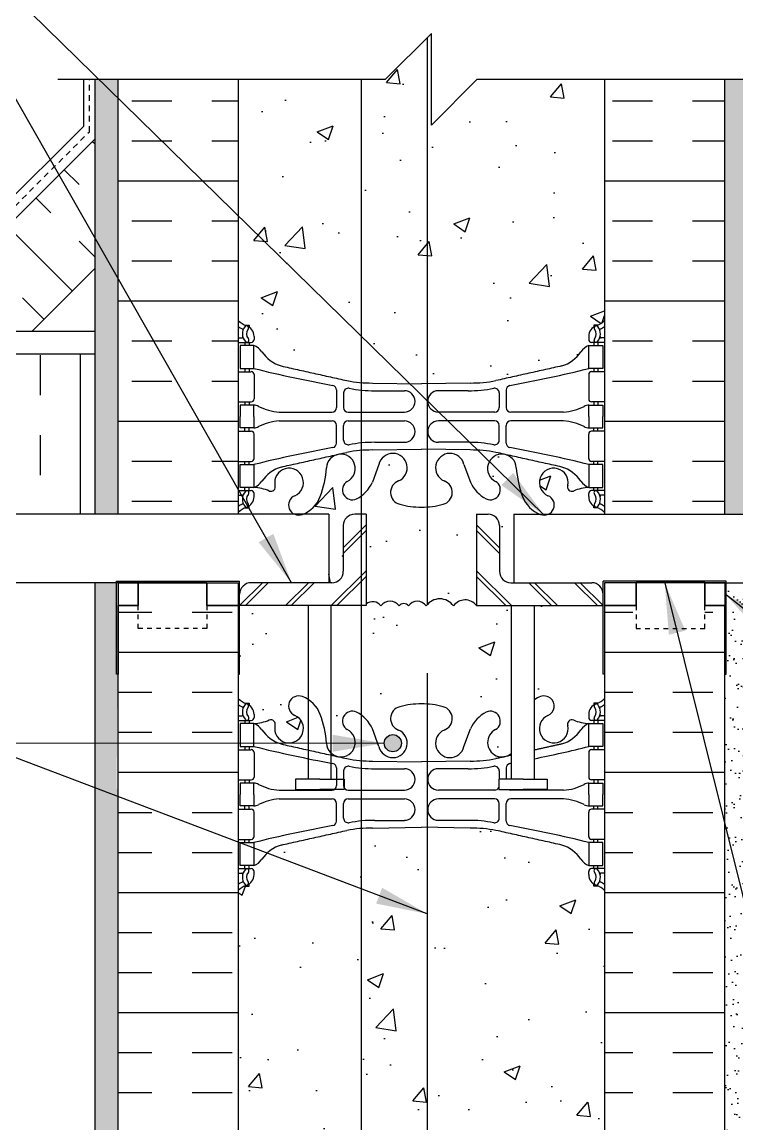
# Model space of a CAD drawing. Header units: inches. Extents: x 221.8 to 274.3, y 227.7 to 309.5.
# Drawn here: x 239.3 to 254.91, y 262.74 to 286.82 of the extents above; entities that cross this region are included whole.
import ezdxf

# ---------------------------------------------------------------- set-up
doc = ezdxf.new("R2010")
doc.units = ezdxf.units.IN
doc.header["$LTSCALE"] = 0.5
doc.header["$MEASUREMENT"] = 0
doc.linetypes.add('DASHED2', pattern=[0.375, 0.25, -0.125])
for name, color, linetype in [('HATCH', 12, 'Continuous'), ('line25', 2, 'Continuous'), ('LINE3', 3, 'Continuous'), ('LINE50', 5, 'Continuous'), ('LINE9', 9, 'Continuous'), ('TEXT', 4, 'Continuous'), ('Web_Edge', 9, 'Continuous')]:
    doc.layers.add(name, color=color, linetype=linetype)
doc.styles.add('DIM', font='romans.shx', dxfattribs={"width": 0.7})
doc.dimstyles.new('ext_12', dxfattribs={"dimscale": 12, "dimtxt": 0.09375, "dimasz": 0.09375, "dimexe": 0.09375, "dimexo": 0.0625, "dimgap": 0.0625, "dimtad": 1, "dimdec": 1, "dimzin": 3, "dimdsep": 46, "dimlunit": 4, "dimtxsty": 'DIM', "dimcen": 0.09, "dimdle": 0.09375, "dimclrt": 4, "dimadec": 0, "dimazin": 0, "dimtfac": 1, "dimtdec": 1, "dimtmove": 2, "dimatfit": 3, "dimfxl": 1, "dimfrac": 2, "dimtolj": 1, "dimtzin": 0, "dimarcsym": 0})
pattern_1 = [(50, (0, 0), (3.5863, -0.31376), [0.375, -4.125]), (355, (0, 0), (-0.693757, 3.76096), [0.3, -3.3]), (100.4514, (0.299, -0.026), (2.892544, 3.4472), [0.3187, -3.50571]), (46.1842, (0, 1), (5.336207, -0.827596), [0.5625, -6.1875]), (96.6356, (0.4447, 0.931), (4.67331, 4.87059), [0.47805, -5.25857]), (351.1842, (0, 1), (4.67331, 4.87059), [0.45, -4.95]), (21, (0.5, 0.75), (2.984535, -2.013094), [0.375, -4.125]), (326, (0.5, 0.75), (1.216577, 3.62575), [0.3, -3.3]), (71.4514, (0.7487, 0.5822), (4.201112, 1.612656), [0.3187, -3.50571]), (37.5, (0, 0), (0.0607993, 1.6644693), [0, -3.26, 0, -3.35, 0, -3.3125]), (7.5, (0, 0), (1.315348, 1.9720586), [0, -1.91, 0, -3.185, 0, -1.2625]), (327.5, (-1.115, 0), (2.669112, -0.1127744), [0, -1.25, 0, -3.9, 0, -5.175]), (317.5, (-1.615, 0), (2.915931, 0.500525), [0, -1.625, 0, -2.59, 0, -3.675])]

msp = doc.modelspace()

# ---------------------------------------------------------------- hatches: boundary and pattern name
at = {"layer": 'HATCH'}
h = msp.add_hatch(dxfattribs=at)
h.set_pattern_fill('AR-SAND', color=256, scale=0.25, style=0)
h.set_pattern_definition([(37.5, (254.94175, 282.53562), (-0.0157483, 0.481706), [0, -0.38, 0, -0.425, 0, -0.40625]), (7.5, (254.94175, 282.5356), (0.442444, 0.705537), [0, -0.205, 0, -0.3425, 0, -0.13125]), (327.5, (254.63425, 282.53562), (0.7785355, 0.0014148), [0, -0.125, 0, -0.45, 0, -0.5875]), (317.5, (254.63425, 282.5356), (0.751532, 0.219419), [0, -0.0625, 0, -0.295, 0, -0.3375])])
h.paths.add_polyline_path([(255.147, 285.566), (254.647, 285.566), (254.647, 276.063), (255.147, 276.063)])
h.paths.add_polyline_path([(241.397, 294.566), (241.397, 302.896), (240.897, 302.896), (240.897, 288.068), (241.397, 288.068)])
h.paths.add_polyline_path([(241.397, 304.792), (240.897, 304.792), (240.897, 303.058), (241.397, 303.058)])
h.paths.add_polyline_path([(255.147, 302.896), (254.647, 302.896), (254.647, 294.566), (254.647, 288.068), (255.147, 288.068)])
h.paths.add_polyline_path([(255.147, 304.792), (254.647, 304.792), (254.647, 303.058), (255.147, 303.058)])
h.paths.add_polyline_path([(241.397, 285.566), (240.897, 285.566), (240.897, 276.063), (241.397, 276.063)])
h.paths.add_polyline_path([(241.397, 252.72), (241.21, 252.72), (240.897, 252.72), (240.897, 247.009), (241.397, 247.009)])
h.paths.add_polyline_path([(241.397, 274.563), (241.366, 270.066), (241.397, 270.066), (241.397, 256.72), (240.897, 256.72), (240.897, 274.563)])
h = msp.add_hatch(dxfattribs=at)
h.set_pattern_fill('AR-CONC', color=256, scale=0.5)
h.set_pattern_definition(pattern_1)
h.paths.add_polyline_path([(254.146, 302.896), (253.922, 302.977), (254.147, 303.058), (254.647, 303.058), (254.647, 304.792), (241.397, 304.792), (241.397, 303.058), (241.897, 303.058), (242.122, 302.977), (241.898, 302.896), (241.397, 302.896), (241.397, 294.566), (241.835, 294.566), (241.835, 295.066), (243.335, 295.066), (243.335, 294.566), (244.022, 294.566), (244.022, 292.531, 0.088416), (244.168, 292.434), (244.258, 292.434), (244.258, 292.392, -0.249069), (244.368, 292.185), (244.368, 292.118, -0.414214), (244.306, 292.055), (244.258, 292.055), (244.258, 291.985), (244.363, 291.985, 0.085348), (244.693, 292.061, -0.669601), (244.825, 291.94, 2.087231), (245.259, 292.165, -1), (245.422, 292.574, -0.227838), (245.827, 292.15, -0.06598), (245.951, 291.541, 1.629604), (246.423, 291.842, -1.059167), (246.629, 292.224, -0.16372), (246.951, 291.87), (247.093, 291.483, 1.612474), (247.525, 291.843, -0.734872), (247.548, 292.354, -0.068475), (248.022, 292.416, -0.068475), (248.496, 292.354, -0.734872), (248.519, 291.843, 1.612474), (248.951, 291.483), (249.093, 291.87, -0.16372), (249.415, 292.224, -1.059167), (249.622, 291.842, 1.629604), (250.093, 291.541, -0.06598), (250.217, 292.15, -0.227838), (250.622, 292.574, -1), (250.785, 292.165, 2.087231), (251.219, 291.94, -0.669601), (251.352, 292.061, 0.085348), (251.681, 291.985), (251.786, 291.985), (251.786, 292.055), (251.739, 292.055, -0.414214), (251.676, 292.118), (251.676, 292.185, -0.249069), (251.786, 292.392), (251.786, 292.434), (251.876, 292.434, 0.088416), (252.022, 292.531), (252.022, 294.566), (252.71, 294.566), (252.71, 295.066), (254.21, 295.066), (254.21, 294.566), (254.647, 294.566), (254.647, 302.896)])
h.paths.add_polyline_path([(247.854, 302.832), (248.117, 302.529), (248.151, 302.546, -2.114532), (248.151, 302.489), (248.117, 302.529), (247.835, 302.385, -1.846412)], flags=16)
edge = h.paths.add_edge_path()
edge.add_arc((250.88, 288.617), 0.743, 32.7919, 73.8107)
edge.add_spline(control_points=[(251.088, 289.331), (249.65, 289.651)], knot_values=[0, 0, 1, 1], degree=1, periodic=0)
edge.add_arc((249.094, 286.719), 2.984, 79.2546, 90.0995)
edge.add_line((249.089, 289.703), (248.022, 289.719))
edge.add_line((248.022, 289.719), (246.955, 289.703))
edge.add_arc((246.95, 286.719), 2.984, 89.9005, 100.7454)
edge.add_spline(control_points=[(246.394, 289.651), (244.956, 289.331)], knot_values=[0, 0, 1, 1], degree=1, periodic=0)
edge.add_arc((245.164, 288.617), 0.743, 106.1893, 147.2081)
edge.add_arc((244.241, 289.228), 0.364, 289.6613, 325.0225, ccw=False)
edge.add_line((244.363, 288.885), (244.258, 288.885))
edge.add_line((244.258, 288.885), (244.258, 288.815))
edge.add_line((244.258, 288.815), (244.306, 288.815))
edge.add_arc((244.306, 288.753), 0.0625, 0, 90, ccw=False)
edge.add_line((244.368, 288.753), (244.368, 288.685))
edge.add_arc((244.118, 288.685), 0.25, 304.0558, 360, ccw=False)
edge.add_line((244.258, 288.478), (244.258, 288.436))
edge.add_line((244.258, 288.436), (244.168, 288.436))
edge.add_arc((244.368, 287.978), 0.5, 113.5782, 133.7891)
edge.add_line((244.022, 288.339), (244.022, 288.068))
edge.add_line((244.022, 288.068), (247.241, 288.068))
edge.add_line((247.241, 288.068), (248.241, 289.068))
edge.add_line((248.241, 289.068), (248.241, 287.068))
edge.add_line((248.241, 287.068), (249.241, 288.068))
edge.add_line((249.241, 288.068), (252.022, 288.068))
edge.add_line((252.022, 288.068), (252.022, 288.339))
edge.add_arc((251.676, 287.978), 0.5, 46.2109, 66.4218)
edge.add_line((251.876, 288.436), (251.786, 288.436))
edge.add_line((251.786, 288.436), (251.786, 288.478))
edge.add_arc((251.926, 288.685), 0.25, 180, 235.9442, ccw=False)
edge.add_line((251.676, 288.685), (251.676, 288.753))
edge.add_arc((251.739, 288.753), 0.0625, 90, 180, ccw=False)
edge.add_line((251.739, 288.815), (251.786, 288.815))
edge.add_line((251.786, 288.815), (251.786, 288.885))
edge.add_line((251.786, 288.885), (251.681, 288.885))
edge.add_arc((251.803, 289.228), 0.364, 214.9775, 250.3387, ccw=False)
edge = h.paths.add_edge_path()
edge.add_line((252.022, 285.566), (249.241, 285.566))
edge.add_line((249.241, 285.566), (248.241, 284.566))
edge.add_line((248.241, 284.566), (248.241, 286.566))
edge.add_line((248.241, 286.566), (247.241, 285.566))
edge.add_line((247.241, 285.566), (244.022, 285.566))
edge.add_line((244.022, 285.566), (244.022, 280.293))
edge.add_arc((244.368, 280.653), 0.5, 226.2109, 246.4218)
edge.add_line((244.168, 280.195), (244.258, 280.195))
edge.add_line((244.258, 280.195), (244.258, 280.153))
edge.add_arc((244.118, 279.946), 0.25, 0, 55.9442, ccw=False)
edge.add_line((244.368, 279.946), (244.368, 279.879))
edge.add_arc((244.306, 279.879), 0.0625, -90, 0, ccw=False)
edge.add_line((244.306, 279.816), (244.258, 279.816))
edge.add_line((244.258, 279.816), (244.258, 279.746))
edge.add_line((244.258, 279.746), (244.363, 279.746))
edge.add_arc((244.241, 279.404), 0.364, 32.0424, 70.3387, ccw=False)
edge.add_arc((245.164, 280.015), 0.743, 214.228, 253.8107)
edge.add_spline(control_points=[(244.956, 279.301), (246.394, 278.981)], knot_values=[0, 0, 1, 1], degree=1, periodic=0)
edge.add_arc((246.95, 281.912), 2.984, 259.2546, 270.0995)
edge.add_line((246.955, 278.928), (248.022, 278.912))
edge.add_line((248.022, 278.912), (249.089, 278.928))
edge.add_arc((249.094, 281.912), 2.984, 269.9005, 280.7454)
edge.add_spline(control_points=[(249.65, 278.981), (251.088, 279.301)], knot_values=[0, 0, 1, 1], degree=1, periodic=0)
edge.add_arc((250.88, 280.015), 0.743, 286.1893, 325.772)
edge.add_arc((251.803, 279.404), 0.364, 109.6613, 147.9576, ccw=False)
edge.add_line((251.681, 279.746), (251.786, 279.746))
edge.add_line((251.786, 279.746), (251.786, 279.816))
edge.add_line((251.786, 279.816), (251.739, 279.816))
edge.add_arc((251.739, 279.879), 0.0625, 180, 270, ccw=False)
edge.add_line((251.676, 279.879), (251.676, 279.946))
edge.add_arc((251.926, 279.946), 0.25, 124.0558, 180, ccw=False)
edge.add_line((251.786, 280.153), (251.786, 280.195))
edge.add_line((251.786, 280.195), (251.876, 280.195))
edge.add_arc((251.676, 280.653), 0.5, 293.5782, 313.7891)
edge.add_line((252.022, 280.293), (252.022, 285.566))
h.paths.add_polyline_path([(249.227, 276.063), (249.477, 276.063, -0.414214), (249.727, 275.813), (249.727, 274.813, 0.414214), (249.977, 274.563), (250.041, 274.563), (250.041, 276.063), (250.608, 276.063, -0.207607), (250.23, 276.447, -0.069923), (250.093, 277.091, 1.702394), (249.643, 276.778, -0.940793), (249.439, 276.395, -0.173075), (249.093, 276.762), (248.951, 277.148, 1.612474), (248.519, 276.789, -0.734872), (248.496, 276.278, -0.068475), (248.022, 276.216, -0.068475), (247.548, 276.278, -0.734872), (247.525, 276.789, 1.612474), (247.093, 277.148), (246.951, 276.762, -0.173075), (246.605, 276.395, -0.940793), (246.401, 276.778, 1.702394), (245.951, 277.091, -0.069923), (245.815, 276.447, -0.207607), (245.436, 276.063), (246.003, 276.063), (246.003, 274.563), (246.067, 274.563, 0.414214), (246.317, 274.813), (246.317, 275.813, -0.414214), (246.567, 276.063), (246.817, 276.063), (246.817, 274.098, -0.440987), (247.139, 274.056, -0.520567), (247.535, 274.056, -0.520567), (247.737, 274.056, -0.520567), (248.127, 274.056, -0.520567), (248.722, 274.056, -0.511309), (249.227, 274.063)])
h.paths.add_polyline_path([(251.676, 276.446), (251.676, 276.514, -0.414214), (251.739, 276.576), (251.786, 276.576), (251.786, 276.646), (251.681, 276.646, 0.085348), (251.352, 276.571, -0.669601), (251.219, 276.691, 2.087231), (250.785, 276.466, -0.654446), (250.798, 276.063), (252.022, 276.063), (252.022, 276.1, 0.088416), (251.876, 276.198), (251.786, 276.198), (251.786, 276.239, -0.249069)])
h.paths.add_polyline_path([(245.259, 276.466, 2.087231), (244.825, 276.691, -0.669601), (244.693, 276.571, 0.085348), (244.363, 276.646), (244.258, 276.646), (244.258, 276.576), (244.306, 276.576, -0.414214), (244.368, 276.514), (244.368, 276.446, -0.249069), (244.258, 276.239), (244.258, 276.198), (244.168, 276.198, 0.088416), (244.022, 276.1), (244.022, 276.063), (245.246, 276.063, -0.654446)])
h.paths.add_polyline_path([(249.991, 274.063), (249.227, 274.063, 0.511309), (248.722, 274.056, 0.520567), (248.127, 274.056, 0.520567), (247.737, 274.056, 0.520567), (247.535, 274.056, 0.520567), (247.139, 274.056, 0.440987), (246.817, 274.098), (246.817, 274.063), (246.053, 274.063), (246.053, 270.839, 1.150574), (246.401, 271.353, -0.940793), (246.605, 271.737, -0.173075), (246.951, 271.37), (247.093, 270.983, 1.612474), (247.525, 271.343, -0.734872), (247.548, 271.854, -0.068475), (248.022, 271.916, -0.068475), (248.496, 271.854, -0.734872), (248.519, 271.343, 1.612474), (248.951, 270.983), (249.093, 271.37, -0.173075), (249.439, 271.737, -0.940793), (249.643, 271.353, 1.150574), (249.991, 270.839)])
h.paths.add_polyline_path([(251.991, 274.063), (250.491, 274.063), (250.491, 272.007, -0.05442), (250.622, 272.074, -1), (250.785, 271.665, 2.087231), (251.219, 271.44, -0.669601), (251.352, 271.561, 0.085348), (251.681, 271.485), (251.786, 271.485), (251.786, 271.555), (251.739, 271.555, -0.414214), (251.676, 271.618), (251.676, 271.685, -0.249069), (251.786, 271.892), (251.786, 271.934), (251.876, 271.934, 0.088416), (252.022, 272.031), (252.022, 272.563), (251.991, 272.563)])
h.paths.add_polyline_path([(245.553, 274.063), (244.053, 274.063), (244.053, 272.563), (244.022, 272.563), (244.022, 272.031, 0.088416), (244.168, 271.934), (244.258, 271.934), (244.258, 271.892, -0.249069), (244.368, 271.685), (244.368, 271.618, -0.414214), (244.306, 271.555), (244.258, 271.555), (244.258, 271.485), (244.363, 271.485, 0.085348), (244.693, 271.561, -0.669601), (244.825, 271.44, 2.087231), (245.259, 271.665, -1), (245.422, 272.074, -0.05442), (245.553, 272.007)])
h.paths.add_polyline_path([(252.022, 257.778), (252.022, 258.1, 0.088416), (251.876, 258.198), (251.786, 258.198), (251.786, 258.239, -0.249069), (251.676, 258.446), (251.676, 258.514, -0.414214), (251.739, 258.576), (251.786, 258.576), (251.786, 258.646), (251.681, 258.646, 0.087457), (251.344, 258.568, -0.638777), (251.219, 258.691, 2.087231), (250.785, 258.466, -1), (250.622, 258.058, -0.21345), (250.23, 258.447, -0.068226), (250.094, 259.075, 1.753171), (249.643, 258.778, -0.940793), (249.439, 258.395, -0.173075), (249.093, 258.762), (248.951, 259.148, 1.612474), (248.519, 258.789, -0.734872), (248.496, 258.278, -0.068475), (248.022, 258.216, -0.068475), (247.548, 258.278, -0.734872), (247.525, 258.789, 1.612474), (247.093, 259.148), (246.951, 258.762, -0.173075), (246.605, 258.395, -0.940793), (246.401, 258.778, 1.753171), (245.95, 259.075, -0.068226), (245.815, 258.447, -0.21345), (245.422, 258.058, -1), (245.259, 258.466, 2.087231), (244.825, 258.691, -0.638777), (244.7, 258.568, 0.087457), (244.363, 258.646), (244.258, 258.646), (244.258, 258.576), (244.306, 258.576, -0.414214), (244.368, 258.514), (244.368, 258.446, -0.249069), (244.258, 258.239), (244.258, 258.198), (244.168, 258.198, 0.088416), (244.022, 258.1), (244.022, 257.778), (244.022, 254.97), (245.637, 254.97), (245.637, 255.248), (245.863, 255.248), (245.863, 254.72), (245.863, 254.191), (245.637, 254.191), (245.637, 254.47), (244.022, 254.47), (244.022, 254.031, 0.088416), (244.168, 253.934), (244.258, 253.934), (244.258, 253.892, -0.249069), (244.368, 253.685), (244.368, 253.618, -0.414214), (244.306, 253.555), (244.258, 253.555), (244.258, 253.485), (244.363, 253.485, 0.087457), (244.7, 253.564, -0.638777), (244.825, 253.44, 2.087231), (245.259, 253.665, -1), (245.422, 254.074, -0.21345), (245.815, 253.685, -0.068226), (245.95, 253.057, 1.753171), (246.401, 253.353, -0.940793), (246.605, 253.737, -0.173075), (246.951, 253.37), (247.093, 252.983, 1.612474), (247.525, 253.343, -0.734872), (247.548, 253.854, -0.068475), (248.022, 253.916, -0.068475), (248.496, 253.854, -0.734872), (248.519, 253.343, 1.612474), (248.951, 252.983), (249.093, 253.37, -0.173075), (249.439, 253.737, -0.940793), (249.643, 253.353, 1.753171), (250.094, 253.057, -0.068226), (250.23, 253.685, -0.21345), (250.622, 254.074, -1), (250.785, 253.665, 2.087231), (251.219, 253.44, -0.638777), (251.344, 253.564, 0.087457), (251.681, 253.485), (251.786, 253.485), (251.786, 253.555), (251.739, 253.555, -0.414214), (251.676, 253.618), (251.676, 253.685, -0.249069), (251.786, 253.892), (251.786, 253.934), (251.876, 253.934, 0.088416), (252.022, 254.031), (252.022, 254.47), (250.408, 254.47), (250.408, 254.191), (250.181, 254.191), (250.181, 254.72), (250.181, 255.248), (250.408, 255.248), (250.408, 254.97), (252.022, 254.97)])
h.paths.add_polyline_path([(244.022, 257.778), (241.397, 256.72), (241.397, 254.97), (244.022, 254.97)])
h.paths.add_polyline_path([(244.022, 254.47), (241.397, 254.47), (241.397, 252.72), (244.022, 251.661)])
h.paths.add_polyline_path([(254.647, 256.72), (252.022, 257.778), (252.022, 254.97), (254.647, 254.97)])
h.paths.add_polyline_path([(254.647, 254.47), (252.022, 254.47), (252.022, 254.031), (252.022, 251.661), (254.647, 252.72)])
h = msp.add_hatch(dxfattribs=at)
h.set_pattern_fill('INSUL', color=256, scale=7, style=0)
h.set_pattern_definition([(0, (-27.8062, -15.905), (0, 2.625), []), (0, (-27.8062, -15.03), (0, 2.625), [0.875, -0.875]), (0, (-27.8062, -14.155), (0, 2.625), [0.875, -0.875])])
h.paths.add_polyline_path([(254.647, 285.563), (252.022, 285.563), (252.022, 276.063), (254.647, 276.063)])
h.paths.add_polyline_path([(241.397, 276.063), (244.022, 276.063), (244.022, 285.563), (241.397, 285.563)])
h = msp.add_hatch(dxfattribs=at)
h.set_pattern_fill('INSUL', color=256, scale=7, angle=45, style=0)
h.set_pattern_definition([(135, (348.2002, 121.1622), (1.856155, 1.856155), []), (135, (348.819, 121.781), (1.856155, 1.856155), [0.875, -0.875]), (135, (349.4376, 122.3996), (1.856155, 1.856155), [0.875, -0.875])])
h.paths.add_polyline_path([(239.649, 280.188), (236.82, 280.188), (240.897, 284.265), (240.897, 281.437)])
h = msp.add_hatch(dxfattribs=at)
h.set_pattern_fill('INSUL', color=256, scale=7, angle=90, style=0)
h.set_pattern_definition([(90, (348.2002, 121.1622), (2.625, 2e-16), []), (90, (349.0752, 121.1622), (2.625, 2e-16), [0.875, -0.875]), (90, (349.9502, 121.1622), (2.625, 2e-16), [0.875, -0.875])])
h.paths.add_polyline_path([(232.96, 278.282), (232.96, 279.563), (240.897, 279.563), (240.897, 276.063), (232.96, 276.063), (232.96, 276.282), (231.96, 277.282), (233.96, 277.282)])
h.paths.add_polyline_path([(231.594, 279.563), (231.594, 278.773), (232.594, 277.773), (230.594, 277.773), (231.594, 276.773), (231.594, 276.063), (222.757, 276.063), (222.757, 279.563)])
h = msp.add_hatch(dxfattribs=at)
h.set_pattern_fill('INSUL', color=256, scale=7, style=0)
h.set_pattern_definition([(0, (253.5113, 265.1692), (0, 2.625), []), (0, (253.5113, 266.0442), (0, 2.625), [0.875, -0.875]), (0, (253.5113, 266.9192), (0, 2.625), [0.875, -0.875])])
h.paths.add_polyline_path([(254.647, 274.066), (254.21, 274.066), (254.21, 273.566), (252.71, 273.566), (252.71, 274.066), (252.022, 274.066), (252.022, 272.563), (252.022, 257.778), (254.647, 256.72)])
h.paths.add_polyline_path([(241.397, 256.72), (244.022, 257.778), (244.022, 274.066), (243.335, 274.066), (243.335, 274.566), (241.835, 274.566), (241.835, 274.066), (241.397, 274.066)])
h = msp.add_hatch(dxfattribs=at)
h.set_pattern_fill('AR-SAND', color=256, scale=0.25, style=0)
h.set_pattern_definition([(37.5, (-134.24594, 23.5891), (-0.01574834, 0.48170594), [0, -0.38, 0, -0.425, 0, -0.40625]), (7.5, (-134.24594, 23.5891), (0.4424442, 0.7055365), [0, -0.205, 0, -0.3425, 0, -0.13125]), (327.5, (-134.55344, 23.5891), (0.77853547, 0.00141476), [0, -0.125, 0, -0.45, 0, -0.5875]), (317.5, (-134.55344, 23.5891), (0.75153165, 0.2194189), [0, -0.0625, 0, -0.295, 0, -0.3375])])
h.paths.add_polyline_path([(254.647, 256.007), (254.647, 256.72), (255.147, 256.72), (255.147, 270.505), (255.147, 274.563), (254.647, 274.563)])
h = msp.add_hatch(dxfattribs=at)
h.set_pattern_fill('AR-CONC', color=256, scale=0.5)
h.set_pattern_definition(pattern_1)
edge = h.paths.add_edge_path()
edge.add_arc((251.676, 249.478), 0.5, 46.2109, 66.4218)
edge.add_line((251.876, 249.936), (251.786, 249.936))
edge.add_line((251.786, 249.936), (251.786, 249.978))
edge.add_arc((251.926, 250.185), 0.25, 180, 235.9442, ccw=False)
edge.add_line((251.676, 250.185), (251.676, 250.253))
edge.add_arc((251.739, 250.253), 0.0625, 90, 180, ccw=False)
edge.add_line((251.739, 250.315), (251.786, 250.315))
edge.add_line((251.786, 250.315), (251.786, 250.385))
edge.add_line((251.786, 250.385), (251.681, 250.385))
edge.add_arc((251.803, 250.728), 0.364, 212.0424, 250.3387, ccw=False)
edge.add_arc((250.88, 250.117), 0.743, 34.228, 73.8107)
edge.add_spline(control_points=[(251.088, 250.831), (249.65, 251.151)], knot_values=[0, 0, 1, 1], degree=1, periodic=0)
edge.add_arc((249.094, 248.219), 2.984, 79.2546, 90.0995)
edge.add_line((249.089, 251.203), (248.022, 251.219))
edge.add_line((248.022, 251.219), (246.955, 251.203))
edge.add_arc((246.95, 248.219), 2.984, 89.9005, 100.7454)
edge.add_spline(control_points=[(246.394, 251.151), (244.956, 250.831)], knot_values=[0, 0, 1, 1], degree=1, periodic=0)
edge.add_arc((245.164, 250.117), 0.743, 106.1893, 145.772)
edge.add_arc((244.241, 250.728), 0.364, 289.6613, 327.9576, ccw=False)
edge.add_line((244.363, 250.385), (244.258, 250.385))
edge.add_line((244.258, 250.385), (244.258, 250.315))
edge.add_line((244.258, 250.315), (244.306, 250.315))
edge.add_arc((244.306, 250.253), 0.0625, 0, 90, ccw=False)
edge.add_line((244.368, 250.253), (244.368, 250.185))
edge.add_arc((244.118, 250.185), 0.25, 304.0558, 360, ccw=False)
edge.add_line((244.258, 249.978), (244.258, 249.936))
edge.add_line((244.258, 249.936), (244.168, 249.936))
edge.add_arc((244.368, 249.478), 0.5, 113.5782, 133.7891)
edge.add_line((244.022, 249.839), (244.022, 247.009))
edge.add_line((244.022, 247.009), (247.241, 247.009))
edge.add_line((247.241, 247.009), (248.241, 248.009))
edge.add_line((248.241, 248.009), (248.241, 246.009))
edge.add_line((248.241, 246.009), (249.241, 247.009))
edge.add_line((249.241, 247.009), (252.022, 247.009))
edge.add_line((252.022, 247.009), (252.022, 249.839))
edge = h.paths.add_edge_path()
edge.add_arc((251.676, 267.478), 0.5, 46.2109, 66.4218)
edge.add_line((251.876, 267.936), (251.786, 267.936))
edge.add_line((251.786, 267.936), (251.786, 267.978))
edge.add_arc((251.926, 268.185), 0.25, 180, 235.9442, ccw=False)
edge.add_line((251.676, 268.185), (251.676, 268.253))
edge.add_arc((251.739, 268.253), 0.0625, 90, 180, ccw=False)
edge.add_line((251.739, 268.315), (251.786, 268.315))
edge.add_line((251.786, 268.315), (251.786, 268.385))
edge.add_line((251.786, 268.385), (251.681, 268.385))
edge.add_arc((251.803, 268.728), 0.364, 212.0424, 250.3387, ccw=False)
edge.add_arc((250.88, 268.117), 0.743, 34.228, 73.8107)
edge.add_spline(control_points=[(251.088, 268.831), (249.65, 269.151)], knot_values=[0, 0, 1, 1], degree=1, periodic=0)
edge.add_arc((249.094, 266.219), 2.984, 79.2546, 90.0995)
edge.add_line((249.089, 269.203), (248.022, 269.219))
edge.add_line((248.022, 269.219), (246.955, 269.203))
edge.add_arc((246.95, 266.219), 2.984, 89.9005, 100.7454)
edge.add_spline(control_points=[(246.394, 269.151), (244.956, 268.831)], knot_values=[0, 0, 1, 1], degree=1, periodic=0)
edge.add_arc((245.164, 268.117), 0.743, 106.1893, 145.772)
edge.add_arc((244.241, 268.728), 0.364, 289.6613, 327.9576, ccw=False)
edge.add_line((244.363, 268.385), (244.258, 268.385))
edge.add_line((244.258, 268.385), (244.258, 268.315))
edge.add_line((244.258, 268.315), (244.306, 268.315))
edge.add_arc((244.306, 268.253), 0.0625, 0, 90, ccw=False)
edge.add_line((244.368, 268.253), (244.368, 268.185))
edge.add_arc((244.118, 268.185), 0.25, 304.0558, 360, ccw=False)
edge.add_line((244.258, 267.978), (244.258, 267.936))
edge.add_line((244.258, 267.936), (244.168, 267.936))
edge.add_arc((244.368, 267.478), 0.5, 113.5782, 133.7891)
edge.add_line((244.022, 267.839), (244.022, 262.293))
edge.add_arc((244.368, 262.653), 0.5, 226.2109, 246.4218)
edge.add_line((244.168, 262.195), (244.258, 262.195))
edge.add_line((244.258, 262.195), (244.258, 262.153))
edge.add_arc((244.118, 261.946), 0.25, 0, 55.9442, ccw=False)
edge.add_line((244.368, 261.946), (244.368, 261.879))
edge.add_arc((244.306, 261.879), 0.0625, -90, 0, ccw=False)
edge.add_line((244.306, 261.816), (244.258, 261.816))
edge.add_line((244.258, 261.816), (244.258, 261.746))
edge.add_line((244.258, 261.746), (244.363, 261.746))
edge.add_arc((244.241, 261.404), 0.364, 32.0424, 70.3387, ccw=False)
edge.add_arc((245.164, 262.015), 0.743, 214.228, 253.8107)
edge.add_spline(control_points=[(244.956, 261.301), (246.394, 260.981)], knot_values=[0, 0, 1, 1], degree=1, periodic=0)
edge.add_arc((246.95, 263.912), 2.984, 259.2546, 270.0995)
edge.add_line((246.955, 260.928), (248.022, 260.912))
edge.add_line((248.022, 260.912), (249.089, 260.928))
edge.add_arc((249.094, 263.912), 2.984, 269.9005, 280.7454)
edge.add_spline(control_points=[(249.65, 260.981), (251.088, 261.301)], knot_values=[0, 0, 1, 1], degree=1, periodic=0)
edge.add_arc((250.88, 262.015), 0.743, 286.1893, 325.772)
edge.add_arc((251.803, 261.404), 0.364, 109.6613, 147.9576, ccw=False)
edge.add_line((251.681, 261.746), (251.786, 261.746))
edge.add_line((251.786, 261.746), (251.786, 261.816))
edge.add_line((251.786, 261.816), (251.739, 261.816))
edge.add_arc((251.739, 261.879), 0.0625, 180, 270, ccw=False)
edge.add_line((251.676, 261.879), (251.676, 261.946))
edge.add_arc((251.926, 261.946), 0.25, 124.0558, 180, ccw=False)
edge.add_line((251.786, 262.153), (251.786, 262.195))
edge.add_line((251.786, 262.195), (251.876, 262.195))
edge.add_arc((251.676, 262.653), 0.5, 293.5782, 313.7891)
edge.add_line((252.022, 262.293), (252.022, 267.839))
at = {"layer": 'LINE3'}
h = msp.add_hatch(color=256, dxfattribs=at)
h.paths.add_polyline_path([(247.583, 271.09, 0.831395), (247.214, 271.09)])
h.paths.add_polyline_path([(247.586, 271.056, 0.045935), (247.583, 271.09), (247.214, 271.09, 0.045935), (247.211, 271.056, 1)])

# ---------------------------------------------------------------- linework, layer by layer
at = {"layer": 'HATCH'}
for p, q in [((240.647, 284.545), (240.647, 285.563)), ((236.54, 280.438), (240.647, 284.545)), ((246.817, 275.827), (246.317, 275.327)), ((249.227, 275.827), (249.727, 275.327)), ((246.817, 275.702), (246.317, 275.202)), ((249.227, 275.702), (249.727, 275.202)), ((246.817, 274.827), (246.053, 274.063)), ((249.227, 274.827), (249.991, 274.063)), ((244.553, 274.563), (244.053, 274.063)), ((244.678, 274.563), (244.178, 274.063)), ((245.553, 274.563), (245.053, 274.063)), ((245.678, 274.563), (245.178, 274.063)), ((246.817, 274.702), (246.178, 274.063)), ((249.227, 274.702), (249.866, 274.063)), ((250.366, 274.563), (250.866, 274.063)), ((250.491, 274.563), (250.991, 274.063)), ((251.366, 274.563), (251.866, 274.063)), ((251.491, 274.563), (251.991, 274.063))]:
    msp.add_line(p, q, dxfattribs=at)
msp.add_lwpolyline([(249.227, 274.063, 0.511309), (248.722, 274.056, 0.520567), (248.127, 274.056, 0.520567), (247.737, 274.056, 0.520567), (247.535, 274.056, 0.520567), (247.139, 274.056, 0.440987), (246.817, 274.098, 0.440987)], format="xyb", dxfattribs=at)
at = {"layer": 'line25'}
for p, q in [((240.897, 276.063), (240.897, 285.563)), ((244.022, 285.563), (244.022, 276.063)), ((252.022, 285.563), (252.022, 276.063)), ((236.695, 280.063), (240.897, 284.265)), ((239.524, 280.063), (240.897, 281.437)), ((246.817, 276.063), (246.567, 276.063)), ((246.817, 276.063), (246.817, 274.063)), ((249.227, 276.063), (249.227, 274.063)), ((249.227, 276.063), (249.477, 276.063)), ((246.317, 275.813), (246.317, 274.813)), ((249.727, 275.813), (249.727, 274.813)), ((241.366, 272.563), (241.366, 274.595)), ((241.366, 274.595), (244.053, 274.595)), ((241.397, 274.563), (244.022, 274.563)), ((241.397, 274.563), (241.397, 272.563)), ((244.022, 274.563), (244.022, 272.563)), ((244.053, 272.563), (244.053, 274.595)), ((246.067, 274.563), (244.303, 274.563)), ((249.977, 274.563), (251.741, 274.563)), ((254.678, 274.595), (251.991, 274.595)), ((251.991, 272.563), (251.991, 274.595)), ((254.647, 274.563), (252.022, 274.563)), ((254.647, 274.563), (252.022, 274.563)), ((252.022, 274.563), (252.022, 272.563)), ((254.647, 274.563), (254.647, 272.563)), ((254.678, 272.563), (254.678, 274.595)), ((244.053, 274.063), (244.053, 274.313)), ((251.991, 274.063), (251.991, 274.313)), ((244.022, 274.066), (244.022, 257.778)), ((246.817, 274.063), (244.053, 274.063)), ((245.553, 270.271), (245.553, 274.063)), ((246.053, 270.271), (246.053, 274.063)), ((249.227, 274.063), (251.991, 274.063)), ((249.991, 270.271), (249.991, 274.063)), ((250.491, 270.271), (250.491, 274.063)), ((252.022, 274.066), (252.022, 257.778)), ((254.647, 274.066), (254.647, 273.566)), ((241.397, 272.563), (241.366, 272.563)), ((244.022, 272.563), (244.053, 272.563)), ((252.022, 272.563), (251.991, 272.563)), ((254.647, 272.563), (254.678, 272.563))]:
    msp.add_line(p, q, dxfattribs=at)
at = {"layer": 'line25', "color": 192}
for p, q in [((241.835, 274.563), (232.959, 274.563)), ((254.21, 274.563), (263.085, 274.563))]:
    msp.add_line(p, q, dxfattribs=at)
at = {"layer": 'line25'}
for points in [[(232.96, 279.563), (240.897, 279.563)], [(245.803, 270.271), (245.275, 270.271), (245.275, 270.044), (245.534, 270.044)], [(245.803, 270.271), (246.332, 270.271), (246.332, 270.044), (245.803, 270.044)], [(250.241, 270.271), (249.712, 270.271), (249.712, 270.044), (250.241, 270.044)], [(250.241, 270.271), (250.769, 270.271), (250.769, 270.044), (250.51, 270.044)], [(245.534, 270.044), (245.803, 270.044)], [(250.51, 270.044), (250.241, 270.044)]]:
    msp.add_lwpolyline(points, dxfattribs=at)
for centre, start, end in [((246.567, 275.813), 90, 180), ((249.477, 275.813), 0, 90), ((246.067, 274.813), 270, 0), ((249.977, 274.813), 180, 270), ((244.303, 274.313), 90, 180), ((251.741, 274.313), 0, 90)]:
    msp.add_arc(centre, 0.25, start, end, dxfattribs=at)
at = {"layer": 'LINE3'}
for p, q in [((248.151, 286.476), (248.151, 274.086)), ((246.705, 285.566), (246.705, 254.585)), ((248.151, 272.586), (248.151, 247.919))]:
    msp.add_line(p, q, dxfattribs=at)
msp.add_circle((247.398, 271.056), 0.188, dxfattribs=at)
at = {"layer": 'LINE50', "color": 9, "linetype": 'DASHED2'}
for p, q in [((240.772, 284.42), (240.772, 285.563)), ((236.602, 280.25), (240.772, 284.42))]:
    msp.add_line(p, q, dxfattribs=at)
at = {"layer": 'LINE50'}
for p, q in [((241.397, 276.063), (241.397, 285.563)), ((254.647, 276.063), (254.647, 285.563)), ((252.71, 274.066), (252.71, 274.566)), ((252.71, 274.566), (254.21, 274.566)), ((254.21, 274.566), (254.21, 274.066)), ((241.397, 256.72), (241.397, 274.066)), ((252.022, 274.066), (252.71, 274.066)), ((254.21, 274.066), (254.647, 274.066)), ((254.647, 256.72), (254.647, 274.066))]:
    msp.add_line(p, q, dxfattribs=at)
at = {"layer": 'LINE50', "color": 9}
msp.add_line((240.897, 256.72), (240.897, 274.563), dxfattribs=at)
at = {"layer": 'LINE50'}
for points in [[(244.022, 274.066), (243.335, 274.066), (243.335, 274.566), (241.835, 274.566), (241.835, 274.066), (241.397, 274.066)], [(241.397, 274.066), (241.835, 274.066), (241.835, 274.566), (243.335, 274.566), (243.335, 274.066), (244.022, 274.066)], [(254.647, 274.066), (254.21, 274.066), (254.21, 274.566), (252.71, 274.566), (252.71, 274.066), (252.022, 274.066)]]:
    msp.add_lwpolyline(points, dxfattribs=at)
at = {"layer": 'LINE9'}
for p, q in [((247.241, 285.566), (248.241, 286.566)), ((248.241, 284.566), (248.241, 286.566)), ((240.085, 285.566), (247.241, 285.566)), ((249.241, 285.566), (248.241, 284.566)), ((249.241, 285.566), (256.397, 285.566)), ((246.003, 276.063), (232.96, 276.063)), ((246.003, 276.063), (246.003, 274.563)), ((250.041, 276.063), (263.085, 276.063)), ((250.041, 276.063), (250.041, 274.563))]:
    msp.add_line(p, q, dxfattribs=at)
msp.add_lwpolyline([(232.96, 280.063), (240.897, 280.063)], dxfattribs=at)
at = {"layer": 'LINE9', "linetype": 'DASHED2', "ltscale": 0.15}
for points in [[(243.335, 274.066), (243.335, 274.066), (243.335, 273.566), (241.835, 273.566), (241.835, 274.066), (241.835, 274.066)], [(243.335, 274.066), (243.335, 274.066), (243.335, 273.566), (241.835, 273.566), (241.835, 274.066), (241.835, 274.066)], [(252.71, 274.066), (252.71, 274.066), (252.71, 273.566), (254.21, 273.566), (254.21, 274.066), (254.21, 274.066)], [(252.71, 274.066), (252.71, 274.066), (252.71, 273.566), (254.21, 273.566), (254.21, 274.066), (254.21, 274.066)]]:
    msp.add_lwpolyline(points, dxfattribs=at)
at = {"layer": 'Web_Edge'}
for p, q in [((244.168, 280.195), (244.258, 280.195)), ((244.258, 280.195), (244.258, 280.153)), ((251.876, 280.195), (251.786, 280.195)), ((251.786, 280.195), (251.786, 280.153)), ((244.022, 279.916), (244.1, 279.916)), ((244.368, 279.946), (244.368, 279.879)), ((251.676, 279.946), (251.676, 279.879)), ((252.022, 279.916), (251.944, 279.916)), ((244.022, 279.816), (244.306, 279.816)), ((244.168, 279.816), (244.168, 279.746)), ((244.258, 279.816), (244.258, 279.746)), ((252.022, 279.816), (251.739, 279.816)), ((251.786, 279.816), (251.786, 279.746)), ((251.876, 279.816), (251.876, 279.746)), ((244.022, 279.176), (244.306, 279.176)), ((244.168, 279.246), (244.168, 279.176)), ((244.258, 279.246), (244.258, 279.176)), ((244.368, 279.114), (244.368, 278.579)), ((251.676, 279.114), (251.676, 278.579)), ((252.022, 279.176), (251.739, 279.176)), ((251.786, 279.246), (251.786, 279.176)), ((251.876, 279.246), (251.876, 279.176)), ((246.955, 278.928), (248.022, 278.912)), ((249.089, 278.928), (248.022, 278.912)), ((246.17, 278.776), (246.17, 278.392)), ((246.323, 278.714), (246.323, 278.392)), ((247.003, 278.76), (247.65, 278.76)), ((249.041, 278.76), (248.394, 278.76)), ((249.722, 278.714), (249.722, 278.392)), ((249.874, 278.776), (249.874, 278.392)), ((244.022, 278.516), (244.306, 278.516)), ((244.168, 278.516), (244.168, 278.446)), ((244.258, 278.516), (244.258, 278.446)), ((252.022, 278.516), (251.739, 278.516)), ((251.786, 278.516), (251.786, 278.446)), ((251.876, 278.516), (251.876, 278.446)), ((244.916, 278.291), (246.07, 278.292)), ((246.423, 278.292), (247.65, 278.292)), ((249.622, 278.292), (248.394, 278.292)), ((251.128, 278.291), (249.974, 278.292)), ((244.168, 277.876), (244.168, 277.946)), ((244.258, 277.876), (244.258, 277.946)), ((244.916, 278.102), (246.07, 278.101)), ((246.17, 277.616), (246.17, 278.001)), ((246.323, 277.678), (246.323, 278.001)), ((246.423, 278.101), (247.65, 278.101)), ((249.622, 278.101), (248.394, 278.101)), ((249.722, 277.678), (249.722, 278.001)), ((249.874, 277.616), (249.874, 278.001)), ((251.128, 278.102), (249.974, 278.101)), ((251.786, 277.876), (251.786, 277.946)), ((251.876, 277.876), (251.876, 277.946)), ((244.022, 277.876), (244.306, 277.876)), ((244.368, 277.279), (244.368, 277.814)), ((251.676, 277.279), (251.676, 277.814)), ((252.022, 277.876), (251.739, 277.876)), ((246.955, 277.465), (248.022, 277.48)), ((247.003, 277.632), (247.65, 277.632)), ((249.089, 277.465), (248.022, 277.48)), ((249.041, 277.632), (248.394, 277.632)), ((244.022, 277.216), (244.306, 277.216)), ((244.168, 277.146), (244.168, 277.216)), ((244.258, 277.146), (244.258, 277.216)), ((252.022, 277.216), (251.739, 277.216)), ((251.786, 277.146), (251.786, 277.216)), ((251.876, 277.146), (251.876, 277.216)), ((247.093, 277.148), (246.951, 276.762)), ((248.951, 277.148), (249.093, 276.762)), ((244.022, 276.576), (244.306, 276.576)), ((244.022, 276.476), (244.1, 276.476)), ((244.168, 276.576), (244.168, 276.646)), ((244.258, 276.576), (244.258, 276.646)), ((244.368, 276.446), (244.368, 276.514)), ((251.676, 276.446), (251.676, 276.514)), ((252.022, 276.576), (251.739, 276.576)), ((251.786, 276.576), (251.786, 276.646)), ((251.876, 276.576), (251.876, 276.646)), ((252.022, 276.476), (251.944, 276.476)), ((244.258, 276.198), (244.258, 276.239)), ((251.786, 276.198), (251.786, 276.239)), ((244.168, 276.198), (244.258, 276.198)), ((251.876, 276.198), (251.786, 276.198)), ((244.168, 271.934), (244.258, 271.934)), ((244.258, 271.934), (244.258, 271.892)), ((251.876, 271.934), (251.786, 271.934)), ((251.786, 271.934), (251.786, 271.892)), ((244.022, 271.655), (244.1, 271.655)), ((244.368, 271.685), (244.368, 271.618)), ((251.676, 271.685), (251.676, 271.618)), ((252.022, 271.655), (251.944, 271.655)), ((244.022, 271.555), (244.306, 271.555)), ((244.168, 271.555), (244.168, 271.485)), ((244.258, 271.555), (244.258, 271.485)), ((252.022, 271.555), (251.739, 271.555)), ((251.786, 271.555), (251.786, 271.485)), ((251.876, 271.555), (251.876, 271.485)), ((247.093, 270.983), (246.951, 271.37)), ((248.951, 270.983), (249.093, 271.37)), ((244.168, 270.985), (244.168, 270.915)), ((244.258, 270.985), (244.258, 270.915)), ((251.786, 270.985), (251.786, 270.915)), ((251.876, 270.985), (251.876, 270.915)), ((244.022, 270.915), (244.306, 270.915)), ((244.368, 270.853), (244.368, 270.318)), ((251.676, 270.853), (251.676, 270.318)), ((252.022, 270.915), (251.739, 270.915)), ((246.17, 270.515), (246.17, 270.131)), ((246.323, 270.453), (246.323, 270.131)), ((246.955, 270.667), (248.022, 270.651)), ((247.003, 270.499), (247.65, 270.499)), ((249.089, 270.667), (248.022, 270.651)), ((249.041, 270.499), (248.394, 270.499)), ((249.722, 270.453), (249.722, 270.271)), ((249.874, 270.515), (249.874, 270.271)), ((244.022, 270.255), (244.306, 270.255)), ((244.168, 270.255), (244.168, 270.185)), ((244.258, 270.255), (244.258, 270.185)), ((252.022, 270.255), (251.739, 270.255)), ((251.786, 270.255), (251.786, 270.185)), ((251.876, 270.255), (251.876, 270.185)), ((244.916, 270.03), (246.07, 270.031)), ((246.423, 270.031), (247.65, 270.031)), ((249.622, 270.031), (248.394, 270.031)), ((251.128, 270.03), (249.974, 270.031)), ((244.916, 269.841), (246.07, 269.84)), ((246.17, 269.355), (246.17, 269.74)), ((246.323, 269.417), (246.323, 269.74)), ((246.423, 269.84), (247.65, 269.84)), ((249.622, 269.84), (248.394, 269.84)), ((249.722, 269.417), (249.722, 269.74)), ((249.874, 269.355), (249.874, 269.74)), ((251.128, 269.841), (249.974, 269.84)), ((244.022, 269.615), (244.306, 269.615)), ((244.168, 269.615), (244.168, 269.685)), ((244.258, 269.615), (244.258, 269.685)), ((244.368, 269.018), (244.368, 269.553)), ((251.676, 269.018), (251.676, 269.553)), ((252.022, 269.615), (251.739, 269.615)), ((251.786, 269.615), (251.786, 269.685)), ((251.876, 269.615), (251.876, 269.685)), ((247.003, 269.371), (247.65, 269.371)), ((249.041, 269.371), (248.394, 269.371)), ((246.955, 269.203), (248.022, 269.219)), ((249.089, 269.203), (248.022, 269.219)), ((244.022, 268.955), (244.306, 268.955)), ((244.168, 268.885), (244.168, 268.955)), ((244.258, 268.885), (244.258, 268.955)), ((252.022, 268.955), (251.739, 268.955)), ((251.786, 268.885), (251.786, 268.955)), ((251.876, 268.885), (251.876, 268.955)), ((244.022, 268.315), (244.306, 268.315)), ((244.168, 268.315), (244.168, 268.385)), ((244.258, 268.315), (244.258, 268.385)), ((252.022, 268.315), (251.739, 268.315)), ((251.786, 268.315), (251.786, 268.385)), ((251.876, 268.315), (251.876, 268.385)), ((244.022, 268.215), (244.1, 268.215)), ((244.368, 268.185), (244.368, 268.253)), ((251.676, 268.185), (251.676, 268.253)), ((252.022, 268.215), (251.944, 268.215)), ((244.168, 267.936), (244.258, 267.936)), ((244.258, 267.936), (244.258, 267.978)), ((251.786, 267.936), (251.786, 267.978)), ((251.876, 267.936), (251.786, 267.936))]:
    msp.add_line(p, q, dxfattribs=at)
for points in [[(244.063, 279.246), (244.363, 279.246), (244.363, 279.746), (244.063, 279.746)], [(251.981, 279.246), (251.681, 279.246), (251.681, 279.746), (251.981, 279.746)], [(244.063, 277.146), (244.363, 277.146), (244.363, 276.646), (244.063, 276.646)], [(251.981, 277.146), (251.681, 277.146), (251.681, 276.646), (251.981, 276.646)], [(244.063, 270.985), (244.363, 270.985), (244.363, 271.485), (244.063, 271.485)], [(251.981, 270.985), (251.681, 270.985), (251.681, 271.485), (251.981, 271.485)], [(244.063, 268.885), (244.363, 268.885), (244.363, 268.385), (244.063, 268.385)], [(251.981, 268.885), (251.681, 268.885), (251.681, 268.385), (251.981, 268.385)]]:
    msp.add_lwpolyline(points, close=True, dxfattribs=at)
for points in [[(244.363, 278.196), (244.363, 278.446), (244.063, 278.446), (244.063, 278.196)], [(251.681, 278.196), (251.681, 278.446), (251.981, 278.446), (251.981, 278.196)], [(244.363, 278.196), (244.363, 277.946), (244.063, 277.946), (244.063, 278.196)], [(251.681, 278.196), (251.681, 277.946), (251.981, 277.946), (251.981, 278.196)], [(244.363, 269.935), (244.363, 270.185), (244.063, 270.185), (244.063, 269.935)], [(251.681, 269.935), (251.681, 270.185), (251.981, 270.185), (251.981, 269.935)], [(244.363, 269.935), (244.363, 269.685), (244.063, 269.685), (244.063, 269.935)], [(251.681, 269.935), (251.681, 269.685), (251.981, 269.685), (251.981, 269.935)]]:
    msp.add_lwpolyline(points, dxfattribs=at)
for centre, radius, start, end in [((244.368, 280.653), 0.5, 226.2109, 250.5288), ((244.368, 280.653), 0.6, 234.7832, 245.0748), ((244.362, 280.001), 0.25, 140.1145, 222.4609), ((244.106, 280.09), 0.021, 343.464, 63.9957), ((244.204, 280.132), 0.045, 321.448, 139.1879), ((244.118, 279.946), 0.25, 0, 70.5288), ((244.362, 280.001), 0.16, 140.0001, 222.4609), ((251.926, 279.946), 0.25, 109.4712, 180), ((251.84, 280.132), 0.045, 40.8121, 218.552), ((251.682, 280.001), 0.16, 317.5391, 39.9999), ((251.676, 280.653), 0.5, 289.4712, 313.7891), ((251.682, 280.001), 0.25, 317.5391, 39.8855), ((251.938, 280.09), 0.021, 116.0043, 196.536), ((251.676, 280.653), 0.6, 294.9252, 305.2168), ((244.1, 279.936), 0.0196, 269.4032, 15.4901), ((244.211, 279.863), 0.045, 222.4609, 42.4609), ((244.306, 279.879), 0.0625, 270, 0), ((251.739, 279.879), 0.0625, 180, 270), ((251.834, 279.863), 0.045, 137.5391, 317.5391), ((251.944, 279.936), 0.0196, 164.5099, 270.5968), ((244.241, 279.404), 0.364, 34.9775, 70.3387), ((245.164, 280.015), 0.743, 212.7919, 253.8107), ((250.88, 280.015), 0.743, 286.1893, 327.2081), ((251.803, 279.404), 0.364, 109.6613, 145.0225), ((244.306, 279.114), 0.0625, 0, 90), ((251.172, 306.667), 28.253, 256.0552, 259.6343), ((244.872, 306.667), 28.253, 280.3657, 283.9448), ((251.739, 279.114), 0.0625, 90, 180), ((246.07, 278.776), 0.1, 360, 79.6343), ((246.95, 281.912), 2.984, 259.2546, 270.0995), ((249.094, 281.912), 2.984, 269.9005, 280.7454), ((249.974, 278.776), 0.1, 100.3657, 180), ((246.423, 278.714), 0.1, 79.2546, 180), ((246.998, 281.744), 2.984, 259.2546, 270.0995), ((247.65, 278.526), 0.234, 270, 90), ((248.394, 278.526), 0.234, 90, 270), ((249.047, 281.744), 2.984, 269.9005, 280.7454), ((249.622, 278.714), 0.1, 0, 100.7454), ((244.306, 278.579), 0.0625, 270, 0), ((244.359, 278.228), 0.219, 60.4937, 88.92), ((245.001, 279.448), 1.16, 242.5844, 265.8032), ((246.07, 278.392), 0.1, 270.0388, 360), ((246.423, 278.392), 0.1, 180, 270), ((249.622, 278.392), 0.1, 270, 0), ((249.974, 278.392), 0.1, 180, 269.9612), ((251.043, 279.448), 1.16, 274.1968, 297.4156), ((251.685, 278.228), 0.219, 91.08, 119.5063), ((251.739, 278.579), 0.0625, 180, 270), ((244.359, 278.165), 0.219, 271.08, 299.5063), ((245.001, 276.945), 1.16, 94.1968, 117.4156), ((246.07, 278.001), 0.1, 0, 89.9612), ((246.423, 278.001), 0.1, 90, 180), ((247.65, 277.867), 0.234, 270, 90), ((248.394, 277.867), 0.234, 90, 270), ((249.622, 278.001), 0.1, 0, 90), ((249.974, 278.001), 0.1, 90.0388, 180), ((251.043, 276.945), 1.16, 62.5844, 85.8032), ((251.685, 278.165), 0.219, 240.4937, 268.92), ((244.306, 277.814), 0.0625, 0, 90), ((246.423, 277.678), 0.1, 180, 280.7454), ((249.622, 277.678), 0.1, 259.2546, 0), ((251.739, 277.814), 0.0625, 90, 180), ((251.172, 249.726), 28.253, 100.3657, 103.9448), ((246.07, 277.616), 0.1, 280.3657, 0), ((246.95, 274.481), 2.984, 89.9005, 100.7454), ((246.998, 274.648), 2.984, 89.9005, 100.7454), ((249.047, 274.648), 2.984, 79.2546, 90.0995), ((249.094, 274.481), 2.984, 79.2546, 90.0995), ((249.974, 277.616), 0.1, 180, 259.6343), ((244.872, 249.726), 28.253, 76.0552, 79.6343), ((244.306, 277.279), 0.0625, 270, 0), ((246.263, 277.06), 0.314, 296.0652, 177.2643), ((247.398, 277.076), 0.314, 293.8084, 166.5854), ((248.646, 277.076), 0.314, 13.4146, 246.1916), ((249.781, 277.06), 0.314, 2.7357, 243.9348), ((251.739, 277.279), 0.0625, 180, 270), ((245.164, 276.378), 0.743, 106.1893, 147.2081), ((245.132, 276.753), 0.314, 293.8084, 191.4114), ((243.592, 277.256), 2.365, 339.9985, 355.6105), ((252.452, 277.256), 2.365, 184.3895, 200.0015), ((250.912, 276.753), 0.314, 348.5886, 246.1916), ((250.88, 276.378), 0.743, 32.7919, 73.8107), ((244.241, 276.989), 0.364, 289.6613, 325.0225), ((246.515, 276.593), 0.217, 121.463, 294.4736), ((246.264, 277.063), 0.75, 297.0295, 336.3062), ((247.616, 276.537), 0.268, 109.9662, 255.2108), ((248.428, 276.537), 0.268, 284.7892, 70.0338), ((249.78, 277.063), 0.75, 203.6938, 242.9705), ((249.529, 276.593), 0.217, 245.5264, 58.537), ((251.803, 276.989), 0.364, 214.9775, 250.3387), ((244.1, 276.457), 0.0196, 344.5099, 90.5968), ((244.362, 276.392), 0.25, 137.5391, 219.8855), ((244.211, 276.53), 0.045, 317.5391, 137.5391), ((244.362, 276.392), 0.16, 137.5391, 219.9999), ((244.306, 276.514), 0.0625, 360, 90), ((244.308, 275.651), 0.997, 66.8533, 86.8462), ((244.734, 276.658), 0.0968, 249.5669, 19.8449), ((245.341, 276.262), 0.22, 111.8037, 291.8037), ((250.703, 276.262), 0.22, 248.1963, 68.1963), ((251.31, 276.658), 0.0968, 160.1551, 290.4331), ((251.736, 275.651), 0.997, 93.1538, 113.1467), ((251.739, 276.514), 0.0625, 90, 180), ((251.834, 276.53), 0.045, 42.4609, 222.4609), ((251.682, 276.392), 0.16, 320.0001, 42.4609), ((251.682, 276.392), 0.25, 320.1145, 42.4609), ((251.944, 276.457), 0.0196, 89.4032, 195.4901), ((244.368, 275.739), 0.6, 114.9252, 125.2168), ((244.106, 276.302), 0.021, 296.0043, 16.536), ((244.204, 276.261), 0.045, 220.8121, 38.552), ((244.118, 276.446), 0.25, 289.4712, 360), ((245.183, 276.691), 0.677, 290.6803, 338.8761), ((248.011, 277.97), 1.754, 254.7082, 270.3771), ((248.034, 277.97), 1.754, 269.6229, 285.2918), ((250.861, 276.691), 0.677, 201.1239, 249.3197), ((251.926, 276.446), 0.25, 180, 250.5288), ((251.84, 276.261), 0.045, 141.448, 319.1879), ((251.938, 276.302), 0.021, 163.464, 243.9957), ((251.676, 275.739), 0.6, 54.7832, 65.0748), ((244.368, 275.739), 0.5, 109.4712, 133.7891), ((251.676, 275.739), 0.5, 46.2109, 70.5288), ((244.368, 272.392), 0.5, 226.2109, 250.5288), ((244.368, 272.392), 0.6, 234.7832, 245.0748), ((244.362, 271.74), 0.25, 140.1145, 222.4609), ((244.204, 271.871), 0.045, 321.448, 139.1879), ((244.118, 271.685), 0.25, 0, 70.5288), ((245.341, 271.87), 0.22, 68.1963, 248.1963), ((245.183, 271.441), 0.677, 21.1239, 69.3197), ((248.011, 270.162), 1.754, 89.6229, 105.2918), ((248.034, 270.162), 1.754, 74.7082, 90.3771), ((250.861, 271.441), 0.677, 110.6803, 123.14), ((250.703, 271.87), 0.22, 291.8037, 111.8037), ((251.926, 271.685), 0.25, 109.4712, 180), ((251.84, 271.871), 0.045, 40.8121, 218.552), ((251.676, 272.392), 0.5, 289.4712, 313.7891), ((251.682, 271.74), 0.25, 317.5391, 39.8855), ((251.676, 272.392), 0.6, 294.9252, 305.2168), ((244.1, 271.675), 0.0196, 269.4032, 15.4901), ((244.106, 271.829), 0.021, 343.464, 63.9957), ((244.362, 271.74), 0.16, 140.0001, 222.4609), ((245.132, 271.378), 0.314, 168.5886, 66.1916), ((243.592, 270.876), 2.365, 4.3895, 20.0015), ((246.515, 271.539), 0.217, 65.5264, 238.537), ((246.264, 271.069), 0.75, 23.6938, 62.9705), ((247.616, 271.595), 0.268, 104.7892, 250.0338), ((248.428, 271.595), 0.268, 289.9662, 75.2108), ((249.78, 271.069), 0.75, 117.0295, 156.3062), ((249.529, 271.539), 0.217, 301.463, 114.4736), ((250.912, 271.378), 0.314, 113.8084, 11.4114), ((251.682, 271.74), 0.16, 317.5391, 39.9999), ((251.938, 271.829), 0.021, 116.0043, 196.536), ((251.944, 271.675), 0.0196, 164.5099, 270.5968), ((244.211, 271.601), 0.045, 222.4609, 42.4609), ((244.306, 271.618), 0.0625, 270, 0), ((244.308, 272.481), 0.997, 273.1538, 293.1467), ((244.241, 271.143), 0.364, 34.9775, 70.3387), ((244.734, 271.473), 0.0968, 340.1551, 110.4331), ((251.31, 271.473), 0.0968, 69.5669, 199.8449), ((251.736, 272.481), 0.997, 246.8533, 266.8462), ((251.803, 271.143), 0.364, 109.6613, 145.0225), ((251.739, 271.618), 0.0625, 180, 270), ((251.834, 271.601), 0.045, 137.5391, 317.5391), ((245.164, 271.754), 0.743, 212.7919, 253.8107), ((246.263, 271.072), 0.314, 182.7357, 63.9348), ((247.398, 271.056), 0.314, 193.4146, 66.1916), ((248.646, 271.056), 0.314, 113.8084, 346.5854), ((249.781, 271.072), 0.314, 116.0652, 312.0854), ((250.88, 271.754), 0.743, 286.1893, 327.2081), ((251.172, 298.406), 28.253, 256.0552, 259.6343), ((244.872, 298.406), 28.253, 281.4702, 283.9448), ((244.306, 270.853), 0.0625, 0, 90), ((246.95, 273.651), 2.984, 259.2546, 270.0995), ((249.094, 273.651), 2.984, 269.9005, 280.7454), ((251.739, 270.853), 0.0625, 90, 180), ((246.07, 270.515), 0.1, 360, 79.6343), ((246.423, 270.453), 0.1, 79.2546, 180), ((246.998, 273.483), 2.984, 259.2546, 270.0995), ((247.65, 270.265), 0.234, 270, 90), ((248.394, 270.265), 0.234, 90, 270), ((249.047, 273.483), 2.984, 269.9005, 280.7454), ((249.622, 270.453), 0.1, 0, 100.7454), ((249.974, 270.515), 0.1, 100.3657, 180), ((244.872, 298.406), 28.253, 280.3657, 280.4374), ((244.306, 270.318), 0.0625, 270, 0), ((251.739, 270.318), 0.0625, 180, 270), ((244.359, 269.967), 0.219, 60.4937, 88.92), ((245.001, 271.186), 1.16, 242.5844, 265.8032), ((246.07, 270.131), 0.1, 270.0388, 360), ((246.423, 270.131), 0.1, 180, 270), ((249.622, 270.131), 0.1, 270, 335.0847), ((249.974, 270.131), 0.1, 239.4523, 269.9612), ((251.043, 271.186), 1.16, 274.1968, 297.4156), ((251.685, 269.967), 0.219, 91.08, 119.5063), ((244.359, 269.904), 0.219, 271.08, 299.5063), ((245.001, 268.684), 1.16, 94.1968, 117.4156), ((246.07, 269.74), 0.1, 0, 89.9612), ((246.423, 269.74), 0.1, 90, 180), ((247.65, 269.606), 0.234, 270, 90), ((248.394, 269.606), 0.234, 90, 270), ((249.622, 269.74), 0.1, 0, 90), ((249.974, 269.74), 0.1, 90.0388, 180), ((251.043, 268.684), 1.16, 62.5844, 85.8032), ((251.685, 269.904), 0.219, 240.4937, 268.92), ((244.306, 269.553), 0.0625, 0, 90), ((251.739, 269.553), 0.0625, 90, 180), ((251.172, 241.465), 28.253, 100.3657, 103.9448), ((246.07, 269.355), 0.1, 280.3657, 0), ((246.423, 269.417), 0.1, 180, 280.7454), ((246.998, 266.387), 2.984, 89.9005, 100.7454), ((249.047, 266.387), 2.984, 79.2546, 90.0995), ((249.622, 269.417), 0.1, 259.2546, 0), ((249.974, 269.355), 0.1, 180, 259.6343), ((244.872, 241.465), 28.253, 76.0552, 79.6343), ((244.306, 269.018), 0.0625, 270, 0), ((246.95, 266.219), 2.984, 89.9005, 100.7454), ((249.094, 266.219), 2.984, 79.2546, 90.0995), ((251.739, 269.018), 0.0625, 180, 270), ((245.164, 268.117), 0.743, 106.1893, 147.2081), ((250.88, 268.117), 0.743, 32.7919, 73.8107), ((244.241, 268.728), 0.364, 289.6613, 325.0225), ((251.803, 268.728), 0.364, 214.9775, 250.3387), ((244.362, 268.131), 0.25, 137.5391, 219.8855), ((244.211, 268.269), 0.045, 317.5391, 137.5391), ((244.306, 268.253), 0.0625, 360, 90), ((251.739, 268.253), 0.0625, 90, 180), ((251.834, 268.269), 0.045, 42.4609, 222.4609), ((251.682, 268.131), 0.25, 320.1145, 42.4609), ((244.1, 268.196), 0.0196, 344.5099, 90.5968), ((244.106, 268.041), 0.021, 296.0043, 16.536), ((244.204, 268), 0.045, 220.8121, 38.552), ((244.118, 268.185), 0.25, 289.4712, 360), ((244.362, 268.131), 0.16, 137.5391, 219.9999), ((251.926, 268.185), 0.25, 180, 250.5288), ((251.84, 268), 0.045, 141.448, 319.1879), ((251.682, 268.131), 0.16, 320.0001, 42.4609), ((251.938, 268.041), 0.021, 163.464, 243.9957), ((251.944, 268.196), 0.0196, 89.4032, 195.4901), ((244.368, 267.478), 0.6, 114.9252, 125.2168), ((244.368, 267.478), 0.5, 109.4712, 133.7891), ((251.676, 267.478), 0.5, 46.2109, 70.5288), ((251.676, 267.478), 0.6, 54.7832, 65.0748)]:
    msp.add_arc(centre, radius, start, end, dxfattribs=at)
for points in [[(244.956, 279.301), (246.394, 278.981)], [(251.088, 279.301), (249.65, 278.981)], [(244.956, 277.092), (246.394, 277.412)], [(251.088, 277.092), (249.65, 277.412)], [(244.956, 271.04), (246.394, 270.719)], [(251.088, 271.04), (250.491, 270.907)], [(249.991, 270.795), (249.65, 270.719)], [(244.956, 268.831), (246.394, 269.151)], [(251.088, 268.831), (249.65, 269.151)]]:
    msp.add_open_spline(points, degree=1, dxfattribs=at)

# ---------------------------------------------------------------- leaders
at = {"layer": 'TEXT'}
for points in [[(250.701, 276.042), (237.737, 288.739), (233.592, 288.739)], [(245.185, 274.563), (238.849, 285.685), (237.376, 285.685)], [(253.335, 274.563), (256.416, 262.172), (257.932, 262.172)], [(254.647, 274.326), (258.167, 271.52), (260.66, 271.52)], [(247.211, 271.055), (230.536, 271.052)], [(248.151, 267.326), (238.326, 271.052), (230.536, 271.052)]]:
    msp.add_leader(points, dimstyle='ext_12', override={"dimgap": 0.0625, "dimtad": 0}, dxfattribs=at)

doc.saveas('drawing.dxf')
